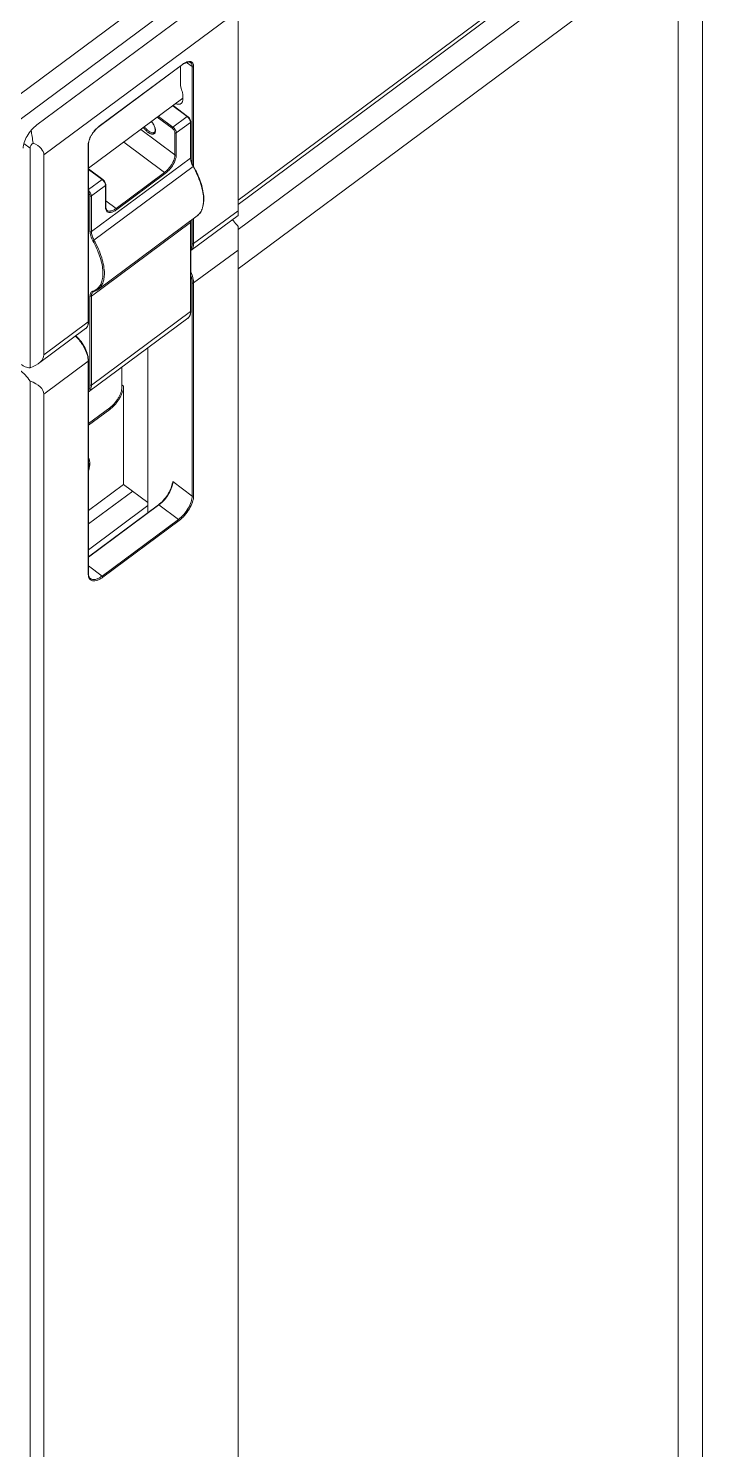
# Model space of a CAD drawing. Header units: millimetres. Extents: x 0 to 9253, y 0 to 2730.
# Drawn here: x 6694.1 to 6831.6, y 1078 to 1368.1 of the extents above; entities that cross this region are included whole.
import ezdxf

# ---------------------------------------------------------------- set-up
doc = ezdxf.new("R2010")
doc.units = ezdxf.units.MM
doc.layers.get('0').update_dxf_attribs({"lineweight": 13})

msp = doc.modelspace()

# ---------------------------------------------------------------- linework, layer by layer
at = {"color": 7, "linetype": 'Continuous'}
for p, q in [((6379.04, 1121.8), (6824.52, 1452.86)), ((6381.16, 1118.22), (6826.64, 1449.27)), ((6736.84, 1333.02), (6826.64, 1399.76)), ((6736.84, 1332.16), (6824.52, 1397.32)), ((6736.84, 1327), (6826.64, 1393.74)), ((6831.59, 1394.64), (6831.59, 1064.08)), ((6736.84, 1318.97), (6826.64, 1385.71)), ((6826.64, 1385.7), (6736.84, 1318.97)), ((6826.64, 1385.7), (6826.64, 1053.81)), ((6695.82, 1348.38), (6734.01, 1376.75)), ((6736.84, 1329.9), (6736.84, 1375.71)), ((6697.24, 1342.26), (6736.84, 1371.69)), ((6708.55, 1348.13), (6725.52, 1360.74)), ((6726.34, 1361.14), (6727.5, 1360.28)), ((6708.53, 1348.07), (6725.5, 1360.68)), ((6725.1, 1360.06), (6725.1, 1356.64)), ((6727.5, 1340.49), (6727.5, 1360.28)), ((6727.79, 1360.28), (6727.79, 1339.92)), ((6725.59, 1353.82), (6706.35, 1339.52)), ((6726.44, 1350.1), (6723.51, 1352.27)), ((6723.59, 1352.33), (6726.56, 1350.12)), ((6725.59, 1353.67), (6725.59, 1354.34)), ((6723.4, 1347.7), (6720.38, 1349.95)), ((6720.61, 1350.12), (6723.54, 1347.94)), ((6723.54, 1347.94), (6726.44, 1350.1)), ((6727.14, 1349.01), (6727.11, 1349.13)), ((6717, 1347.44), (6723.97, 1342.26)), ((6723.97, 1342.26), (6723.97, 1346.75)), ((6727.15, 1348.9), (6724.25, 1346.75)), ((6724.25, 1346.75), (6724.25, 1342.26)), ((6727.15, 1348.9), (6727.14, 1349.01)), ((6727.15, 1341.62), (6727.15, 1348.9)), ((6727.21, 1349.01), (6727.21, 1341.73)), ((6694.41, 1343.6), (6693.14, 1344.55)), ((6694.41, 1343.6), (6694.41, 1298.77)), ((6706.29, 1308.17), (6706.29, 1344.3)), ((6706.35, 1344.41), (6706.35, 1308.28)), ((6721.85, 1338.68), (6713.53, 1344.86)), ((6697.24, 1301.45), (6697.24, 1342.26)), ((6706.93, 1326.59), (6727.15, 1341.62)), ((6709.24, 1337.25), (6706.35, 1339.4)), ((6709.12, 1337.22), (6706.35, 1339.28)), ((6707.46, 1324.86), (6727.69, 1339.88)), ((6711.95, 1331.32), (6721.85, 1338.68)), ((6721.99, 1338.44), (6712.09, 1331.08)), ((6706.35, 1335.16), (6709.12, 1337.22)), ((6709.82, 1336.03), (6706.93, 1333.87)), ((6709.82, 1336.14), (6709.79, 1336.26)), ((6709.82, 1336.03), (6709.82, 1336.14)), ((6709.82, 1331.54), (6709.82, 1336.03)), ((6709.88, 1331.65), (6709.88, 1336.13)), ((6706.64, 1326.59), (6706.64, 1333.87)), ((6706.93, 1333.87), (6706.93, 1326.59)), ((6709.88, 1332.85), (6711.95, 1331.32)), ((6728.5, 1329.82), (6708.28, 1314.79)), ((6736.84, 1329.9), (6727.23, 1322.76)), ((6727.5, 1324.15), (6727.5, 1329.08)), ((6727.79, 1324.15), (6736.84, 1330.87)), ((6727.79, 1329.29), (6727.79, 1324.15)), ((6727.15, 1328.47), (6706.93, 1313.44)), ((6727.15, 1328.47), (6727.16, 1328.65)), ((6727.15, 1310.29), (6727.15, 1328.47)), ((6727.21, 1328.58), (6727.21, 1310.39)), ((6736.84, 1327.62), (6736.84, 983.96)), ((6736.84, 1322.84), (6727.79, 1316.12)), ((6727.5, 1272.62), (6727.5, 1316.12)), ((6727.79, 1272.62), (6727.79, 1316.12)), ((6706.64, 1295.26), (6706.64, 1313.44)), ((6706.93, 1313.44), (6706.93, 1295.26)), ((6726.6, 1308.9), (6706.37, 1293.87)), ((6706.93, 1295.26), (6727.15, 1310.29)), ((6705.74, 1306.79), (6696.13, 1299.65)), ((6706.29, 1308.17), (6697.24, 1301.45)), ((6718.45, 1302.85), (6718.45, 1269.22)), ((6706.29, 1300.14), (6697.24, 1293.41)), ((6706.29, 1256.65), (6706.29, 1300.14)), ((6706.35, 1256.75), (6706.35, 1300.25)), ((6713.15, 1298.91), (6713.15, 1294.81)), ((6694.41, 1296.09), (6694.41, 952.83)), ((6713.15, 1295.33), (6713.5, 1295.07)), ((6713.5, 1275), (6713.5, 1295.07)), ((6697.24, 1293.41), (6697.24, 955.5)), ((6710.67, 1290.63), (6706.35, 1287.41)), ((6706.35, 1287.08), (6710.67, 1290.29)), ((6710.67, 1290.29), (6710.45, 1290.46)), ((6713.5, 1275), (6706.35, 1269.68)), ((6713.5, 1275), (6718.45, 1271.32)), ((6723.54, 1275.56), (6727.5, 1272.62)), ((6706.35, 1266.91), (6715.37, 1273.61)), ((6720.59, 1270.81), (6706.35, 1260.22)), ((6720.71, 1270.79), (6706.35, 1260.11)), ((6720.71, 1270.79), (6724.67, 1267.84)), ((6718.45, 1270.65), (6706.35, 1261.65)), ((6709.12, 1256.28), (6724.67, 1267.84)), ((6709.26, 1256.04), (6724.82, 1267.6)), ((6706.35, 1258.34), (6709.12, 1256.28))]:
    msp.add_line(p, q, dxfattribs=at)
for centre, radius, start, end in [((6725.53, 1348.87), 1.53, 50.5548, 53.338), ((6725.43, 1348.75), 1.68, 48.2154, 50.5518), ((6711.33, 1344.4), 4.65, 126.6191, 127.2447), ((6720.28, 1349.36), 3.07, 233.3745, 235.553), ((6720.26, 1349.37), 2.79, 233.3745, 235.553), ((6708.76, 1344.28), 2.48, 173.6638, 177.0996), ((6708.45, 1344.3), 2.16, 177.1511, 179.9568), ((6732.72, 1342.67), 5.75, 208.579, 209.022), ((6708.2, 1335.99), 1.53, 50.5548, 53.338), ((6708.11, 1335.88), 1.68, 48.2154, 50.5518), ((6726.92, 1331.95), 2.65, 306.6392, 314.7703), ((6726.86, 1332.01), 2.74, 314.7683, 320.4267), ((6726.78, 1332.08), 2.85, 320.4008, 322.7889), ((6726.47, 1323.78), 1.27, 305.3195, 306.6176), ((6707.46, 1313.68), 0.802, 107.54, 109.6053), ((6725.92, 1309.81), 1.14, 306.6681, 316.4832), ((6705.06, 1307.7), 1.14, 306.6661, 316.4851), ((6696.87, 1298.5), 9.63, 43.5944, 44.789)]:
    msp.add_arc(centre, radius, start, end, dxfattribs=at)
for centre, major_axis, start_param, end_param in [((6698.65, 1343.6), (4.24, 0), 2.577266, 3.141593), ((6690.17, 1342.26), (7.07, 0), 0, 0.805112), ((6690.17, 1301.45), (7.07, 0), 5.35589, 6.283185), ((6690.17, 1293.41), (7.07, 0), 0, 0.927295)]:
    msp.add_ellipse(centre, major_axis=major_axis, ratio=0.473147, start_param=start_param, end_param=end_param, dxfattribs=at)
for points, knots in [([(6727.17, 1361.11), (6727.13, 1361.14), (6727.05, 1361.19), (6726.89, 1361.22), (6726.71, 1361.23), (6726.41, 1361.18), (6725.99, 1361.01), (6725.67, 1360.81), (6725.5, 1360.68)], [0, 0, 0, 0, 0.07703, 0.162696, 0.26195, 0.377551, 0.658734, 1, 1, 1, 1]), ([(6725.5, 1360.68), (6725.51, 1360.69), (6725.52, 1360.71), (6725.52, 1360.73), (6725.52, 1360.74)], [0, 0, 0, 0, 0.451115, 1, 1, 1, 1]), ([(6727.12, 1361.3), (6727.01, 1361.32), (6726.76, 1361.33), (6726.36, 1361.23), (6725.94, 1361.03), (6725.66, 1360.84), (6725.52, 1360.74)], [0, 0, 0, 0, 0.197384, 0.428672, 0.697127, 1, 1, 1, 1]), ([(6727.79, 1360.28), (6727.79, 1360.41), (6727.76, 1360.65), (6727.65, 1360.93), (6727.52, 1361.09), (6727.41, 1361.19), (6727.27, 1361.26), (6727.17, 1361.29), (6727.12, 1361.3)], [0, 0, 0, 0, 0.292313, 0.542572, 0.657526, 0.769657, 0.882624, 1, 1, 1, 1]), ([(6727.5, 1360.28), (6727.5, 1360.37), (6727.49, 1360.54), (6727.43, 1360.77), (6727.32, 1360.97), (6727.22, 1361.07), (6727.17, 1361.11)], [0, 0, 0, 0, 0.289731, 0.548161, 0.781209, 1, 1, 1, 1]), ([(6725.1, 1360.06), (6725.1, 1360.08), (6725.1, 1360.19), (6725.09, 1360.29), (6725.08, 1360.37)], [0, 0, 0, 0, 0.240472, 1, 1, 1, 1]), ([(6725.33, 1355.54), (6725.26, 1355.73), (6725.15, 1356.09), (6725.1, 1356.46), (6725.1, 1356.64)], [0, 0, 0, 0, 0.536661, 1, 1, 1, 1]), ([(6725.59, 1354.34), (6725.59, 1354.53), (6725.54, 1354.94), (6725.41, 1355.34), (6725.33, 1355.54)], [0, 0, 0, 0, 0.463339, 1, 1, 1, 1]), ([(6724.11, 1352.71), (6724.22, 1352.67), (6724.43, 1352.61), (6724.73, 1352.58), (6725, 1352.63), (6725.16, 1352.7), (6725.23, 1352.75)], [0, 0, 0, 0, 0.295431, 0.555395, 0.786167, 1, 1, 1, 1]), ([(6725.23, 1352.75), (6725.29, 1352.8), (6725.4, 1352.91), (6725.51, 1353.12), (6725.58, 1353.38), (6725.59, 1353.57), (6725.59, 1353.67)], [0, 0, 0, 0, 0.218785, 0.451836, 0.710282, 1, 1, 1, 1]), ([(6726.44, 1350.1), (6726.45, 1350.1), (6726.47, 1350.12), (6726.5, 1350.13), (6726.53, 1350.13), (6726.55, 1350.13), (6726.56, 1350.12)], [0, 0, 0, 0, 0.320133, 0.529482, 0.70973, 1, 1, 1, 1]), ([(6727.11, 1349.13), (6727.09, 1349.21), (6727.03, 1349.37), (6726.9, 1349.6), (6726.74, 1349.82), (6726.62, 1349.95), (6726.55, 1350.01)], [0, 0, 0, 0, 0.231584, 0.485009, 0.74609, 1, 1, 1, 1]), ([(6727.21, 1349.01), (6727.21, 1349.11), (6727.16, 1349.32), (6727.02, 1349.61), (6726.82, 1349.89), (6726.65, 1350.05), (6726.56, 1350.12)], [0, 0, 0, 0, 0.223545, 0.476557, 0.74361, 1, 1, 1, 1]), ([(6695.82, 1348.38), (6695.43, 1348.08), (6694.69, 1347.38), (6693.8, 1346.16), (6693.19, 1344.89), (6692.99, 1344), (6692.99, 1343.6)], [0, 0, 0, 0, 0.259432, 0.533038, 0.788883, 1, 1, 1, 1]), ([(6694.65, 1347.26), (6694.71, 1346.84), (6694.84, 1345.98), (6694.99, 1345.12), (6695.07, 1344.67)], [0, 0, 0, 0, 0.484211, 1, 1, 1, 1]), ([(6708.51, 1348.1), (6708.22, 1347.88), (6707.68, 1347.36), (6707.12, 1346.61), (6706.75, 1345.96), (6706.53, 1345.48), (6706.38, 1345.01), (6706.32, 1344.71), (6706.3, 1344.56)], [0, 0, 0, 0, 0.254726, 0.523324, 0.654659, 0.779641, 0.895457, 1, 1, 1, 1]), ([(6708.53, 1348.07), (6708.38, 1347.96), (6708.09, 1347.72), (6707.69, 1347.3), (6707.31, 1346.83), (6706.98, 1346.33), (6706.71, 1345.82), (6706.51, 1345.32), (6706.38, 1344.85), (6706.35, 1344.55), (6706.35, 1344.41)], [0, 0, 0, 0, 0.126159, 0.260386, 0.398465, 0.536089, 0.668921, 0.792866, 0.904223, 1, 1, 1, 1]), ([(6708.55, 1348.13), (6708.55, 1348.12), (6708.55, 1348.1), (6708.54, 1348.08), (6708.53, 1348.07)], [0, 0, 0, 0, 0.548885, 1, 1, 1, 1]), ([(6717.55, 1347.84), (6717.68, 1347.66), (6717.96, 1347.32), (6718.28, 1347.02), (6718.45, 1346.89)], [0, 0, 0, 0, 0.515547, 1, 1, 1, 1]), ([(6717.77, 1348), (6717.88, 1347.83), (6718.14, 1347.52), (6718.44, 1347.25), (6718.59, 1347.13)], [0, 0, 0, 0, 0.51552, 1, 1, 1, 1]), ([(6718.55, 1346.83), (6718.62, 1346.78), (6718.76, 1346.69), (6718.98, 1346.59), (6719.18, 1346.52), (6719.37, 1346.49), (6719.55, 1346.5), (6719.7, 1346.55), (6719.82, 1346.64), (6719.89, 1346.73), (6719.91, 1346.77)], [0, 0, 0, 0, 0.169796, 0.325236, 0.464933, 0.589244, 0.700097, 0.801374, 0.89904, 1, 1, 1, 1]), ([(6718.68, 1347.07), (6718.78, 1347), (6718.98, 1346.88), (6719.25, 1346.79), (6719.44, 1346.77), (6719.57, 1346.77), (6719.69, 1346.81), (6719.76, 1346.84), (6719.79, 1346.87)], [0, 0, 0, 0, 0.316151, 0.584732, 0.701342, 0.807608, 0.905968, 1, 1, 1, 1]), ([(6719.2, 1349.07), (6719.28, 1348.96), (6719.44, 1348.73), (6719.65, 1348.38), (6719.8, 1348.03), (6719.91, 1347.7), (6719.95, 1347.4), (6719.95, 1347.19), (6719.91, 1347.05), (6719.88, 1346.97), (6719.84, 1346.91), (6719.8, 1346.88), (6719.79, 1346.87)], [0, 0, 0, 0, 0.173391, 0.342519, 0.501652, 0.645407, 0.769045, 0.86863, 0.909075, 0.943598, 0.97333, 1, 1, 1, 1]), ([(6719.97, 1346.91), (6719.99, 1346.98), (6720.01, 1347.13), (6720.01, 1347.37), (6719.96, 1347.63), (6719.85, 1348.02), (6719.61, 1348.52), (6719.36, 1348.9), (6719.22, 1349.08)], [0, 0, 0, 0, 0.088646, 0.189526, 0.30286, 0.427718, 0.704237, 1, 1, 1, 1]), ([(6719.91, 1346.77), (6719.92, 1346.78), (6719.94, 1346.83), (6719.96, 1346.87), (6719.97, 1346.91)], [0, 0, 0, 0, 0.241754, 1, 1, 1, 1]), ([(6723.4, 1347.7), (6723.4, 1347.72), (6723.41, 1347.77), (6723.45, 1347.85), (6723.5, 1347.91), (6723.54, 1347.94)], [0, 0, 0, 0, 0.211606, 0.468107, 1, 1, 1, 1]), ([(6723.4, 1347.7), (6723.48, 1347.64), (6723.63, 1347.5), (6723.81, 1347.26), (6723.91, 1347.04), (6723.96, 1346.86), (6723.97, 1346.78), (6723.97, 1346.75)], [0, 0, 0, 0, 0.259264, 0.532694, 0.788373, 0.901015, 1, 1, 1, 1]), ([(6723.54, 1347.94), (6723.64, 1347.87), (6723.83, 1347.69), (6724.05, 1347.39), (6724.18, 1347.11), (6724.24, 1346.89), (6724.25, 1346.79), (6724.25, 1346.75)], [0, 0, 0, 0, 0.259258, 0.532694, 0.788379, 0.901018, 1, 1, 1, 1]), ([(6727.21, 1349.01), (6727.21, 1348.99), (6727.2, 1348.94), (6727.17, 1348.91), (6727.15, 1348.9)], [0, 0, 0, 0, 0.475901, 1, 1, 1, 1]), ([(6706.35, 1344.41), (6706.35, 1344.39), (6706.34, 1344.35), (6706.31, 1344.32), (6706.29, 1344.3)], [0, 0, 0, 0, 0.475901, 1, 1, 1, 1]), ([(6721.85, 1338.68), (6721.99, 1338.78), (6722.27, 1339.02), (6722.67, 1339.43), (6723.03, 1339.88), (6723.35, 1340.37), (6723.61, 1340.86), (6723.81, 1341.35), (6723.93, 1341.82), (6723.97, 1342.12), (6723.97, 1342.26)], [0, 0, 0, 0, 0.125931, 0.259321, 0.396288, 0.532806, 0.664825, 0.788609, 0.901059, 1, 1, 1, 1]), ([(6721.99, 1338.44), (6722.21, 1338.6), (6722.64, 1338.99), (6723.21, 1339.65), (6723.68, 1340.38), (6723.93, 1340.9), (6724.02, 1341.16)], [0, 0, 0, 0, 0.241796, 0.499287, 0.757166, 1, 1, 1, 1]), ([(6724.02, 1341.16), (6724.09, 1341.35), (6724.2, 1341.71), (6724.25, 1342.09), (6724.25, 1342.26)], [0, 0, 0, 0, 0.535251, 1, 1, 1, 1]), ([(6727.15, 1341.62), (6727.17, 1341.64), (6727.2, 1341.67), (6727.21, 1341.71), (6727.21, 1341.73)], [0, 0, 0, 0, 0.524099, 1, 1, 1, 1]), ([(6727.67, 1339.92), (6727.59, 1340.07), (6727.44, 1340.36), (6727.28, 1340.81), (6727.18, 1341.22), (6727.15, 1341.49), (6727.15, 1341.62)], [0, 0, 0, 0, 0.282016, 0.545892, 0.786403, 1, 1, 1, 1]), ([(6727.21, 1341.73), (6727.21, 1341.6), (6727.24, 1341.32), (6727.34, 1340.89), (6727.52, 1340.43), (6727.67, 1340.13), (6727.76, 1339.97)], [0, 0, 0, 0, 0.207896, 0.447715, 0.713989, 1, 1, 1, 1]), ([(6721.99, 1338.44), (6721.99, 1338.46), (6721.98, 1338.5), (6721.94, 1338.59), (6721.89, 1338.65), (6721.85, 1338.68)], [0, 0, 0, 0, 0.211607, 0.468108, 1, 1, 1, 1]), ([(6727.69, 1339.88), (6727.7, 1339.89), (6727.72, 1339.91), (6727.74, 1339.93), (6727.76, 1339.95), (6727.76, 1339.97), (6727.76, 1339.97)], [0, 0, 0, 0, 0.373685, 0.670353, 0.875292, 1, 1, 1, 1]), ([(6729.8, 1333.08), (6729.8, 1333.59), (6729.69, 1334.68), (6729.27, 1336.35), (6728.6, 1338.12), (6728.02, 1339.29), (6727.69, 1339.88)], [0, 0, 0, 0, 0.213197, 0.453721, 0.717838, 1, 1, 1, 1]), ([(6728.5, 1329.82), (6728.63, 1329.91), (6728.87, 1330.13), (6729.28, 1330.64), (6729.58, 1331.28), (6729.76, 1331.97), (6729.87, 1332.78), (6729.86, 1333.88), (6729.64, 1335.3), (6729.2, 1336.82), (6728.58, 1338.4), (6728.05, 1339.44), (6727.76, 1339.97)], [0, 0, 0, 0, 0.043498, 0.087734, 0.181185, 0.231789, 0.285471, 0.402898, 0.534337, 0.679013, 0.835092, 1, 1, 1, 1]), ([(6706.35, 1334.96), (6706.43, 1334.88), (6706.58, 1334.71), (6706.77, 1334.43), (6706.89, 1334.15), (6706.93, 1333.96), (6706.93, 1333.87)], [0, 0, 0, 0, 0.269636, 0.54174, 0.791765, 1, 1, 1, 1]), ([(6709.12, 1337.22), (6709.13, 1337.23), (6709.15, 1337.24), (6709.18, 1337.25), (6709.21, 1337.26), (6709.23, 1337.26), (6709.24, 1337.25)], [0, 0, 0, 0, 0.320133, 0.529482, 0.70973, 1, 1, 1, 1]), ([(6709.79, 1336.26), (6709.77, 1336.34), (6709.71, 1336.5), (6709.58, 1336.73), (6709.42, 1336.94), (6709.29, 1337.07), (6709.23, 1337.13)], [0, 0, 0, 0, 0.231584, 0.485009, 0.74609, 1, 1, 1, 1]), ([(6709.24, 1337.25), (6709.33, 1337.18), (6709.5, 1337.02), (6709.7, 1336.74), (6709.84, 1336.44), (6709.88, 1336.23), (6709.88, 1336.13)], [0, 0, 0, 0, 0.256401, 0.523457, 0.776466, 1, 1, 1, 1]), ([(6709.88, 1336.13), (6709.88, 1336.11), (6709.87, 1336.07), (6709.84, 1336.04), (6709.82, 1336.03)], [0, 0, 0, 0, 0.475901, 1, 1, 1, 1]), ([(6706.35, 1334.56), (6706.43, 1334.45), (6706.54, 1334.28), (6706.63, 1334.04), (6706.64, 1333.93), (6706.64, 1333.87)], [0, 0, 0, 0, 0.548498, 0.79218, 1, 1, 1, 1]), ([(6729.04, 1330.36), (6729.17, 1330.53), (6729.4, 1330.91), (6729.63, 1331.55), (6729.77, 1332.29), (6729.8, 1332.81), (6729.8, 1333.08)], [0, 0, 0, 0, 0.221082, 0.458704, 0.717495, 1, 1, 1, 1]), ([(6709.82, 1331.54), (6709.84, 1331.55), (6709.87, 1331.58), (6709.88, 1331.63), (6709.88, 1331.65)], [0, 0, 0, 0, 0.524099, 1, 1, 1, 1]), ([(6709.82, 1331.54), (6709.82, 1331.41), (6709.85, 1331.15), (6709.95, 1330.92), (6710.01, 1330.82)], [0, 0, 0, 0, 0.540296, 1, 1, 1, 1]), ([(6709.88, 1331.65), (6709.88, 1331.56), (6709.89, 1331.41), (6709.95, 1331.2), (6710.03, 1331.03), (6710.11, 1330.95), (6710.16, 1330.92)], [0, 0, 0, 0, 0.313584, 0.578635, 0.802637, 1, 1, 1, 1]), ([(6710.01, 1330.82), (6710.06, 1330.76), (6710.16, 1330.65), (6710.36, 1330.54), (6710.6, 1330.49), (6710.86, 1330.5), (6711.15, 1330.57), (6711.45, 1330.69), (6711.77, 1330.86), (6711.98, 1331), (6712.09, 1331.08)], [0, 0, 0, 0, 0.095786, 0.191081, 0.292428, 0.4049, 0.531434, 0.673147, 0.829863, 1, 1, 1, 1]), ([(6710.16, 1330.92), (6710.2, 1330.88), (6710.31, 1330.82), (6710.5, 1330.78), (6710.71, 1330.77), (6711.03, 1330.82), (6711.46, 1330.99), (6711.78, 1331.2), (6711.95, 1331.32)], [0, 0, 0, 0, 0.092031, 0.18883, 0.294255, 0.410848, 0.681131, 1, 1, 1, 1]), ([(6711.95, 1331.32), (6711.99, 1331.29), (6712.04, 1331.23), (6712.08, 1331.15), (6712.09, 1331.1), (6712.09, 1331.08)], [0, 0, 0, 0, 0.531892, 0.788393, 1, 1, 1, 1]), ([(6727.16, 1328.65), (6727.16, 1328.67), (6727.17, 1328.73), (6727.18, 1328.8), (6727.19, 1328.85)], [0, 0, 0, 0, 0.259123, 1, 1, 1, 1]), ([(6727.21, 1328.58), (6727.21, 1328.6), (6727.21, 1328.71), (6727.22, 1328.81), (6727.24, 1328.88)], [0, 0, 0, 0, 0.269051, 1, 1, 1, 1]), ([(6736.84, 1327.62), (6736.75, 1327.75), (6736.39, 1328.24), (6735.99, 1328.71), (6735.67, 1329.03)], [0, 0, 0, 0, 0.25205, 1, 1, 1, 1]), ([(6706.64, 1326.59), (6706.64, 1326.45), (6706.67, 1326.16), (6706.79, 1325.7), (6706.97, 1325.22), (6707.13, 1324.9), (6707.22, 1324.74)], [0, 0, 0, 0, 0.213192, 0.45372, 0.717846, 1, 1, 1, 1]), ([(6706.93, 1326.59), (6706.93, 1326.46), (6706.95, 1326.18), (6707.06, 1325.76), (6707.23, 1325.31), (6707.38, 1325.01), (6707.46, 1324.86)], [0, 0, 0, 0, 0.213191, 0.45372, 0.717845, 1, 1, 1, 1]), ([(6727.21, 1328.58), (6727.21, 1328.56), (6727.2, 1328.52), (6727.17, 1328.48), (6727.15, 1328.47)], [0, 0, 0, 0, 0.475901, 1, 1, 1, 1]), ([(6707.46, 1324.86), (6707.42, 1324.83), (6707.36, 1324.79), (6707.28, 1324.75), (6707.24, 1324.74), (6707.22, 1324.74)], [0, 0, 0, 0, 0.553822, 0.808679, 1, 1, 1, 1]), ([(6707.22, 1324.74), (6707.5, 1324.23), (6708.01, 1323.22), (6708.62, 1321.7), (6709.05, 1320.24), (6709.28, 1318.87), (6709.31, 1317.8), (6709.22, 1317.02), (6709.07, 1316.36), (6708.82, 1315.75), (6708.46, 1315.25), (6708.25, 1315.04), (6708.14, 1314.94)], [0, 0, 0, 0, 0.165973, 0.32318, 0.469023, 0.60154, 0.719664, 0.7734, 0.823767, 0.915616, 0.9584, 1, 1, 1, 1]), ([(6707.46, 1324.86), (6707.79, 1324.26), (6708.38, 1323.09), (6709.05, 1321.32), (6709.47, 1319.65), (6709.58, 1318.56), (6709.58, 1318.05)], [0, 0, 0, 0, 0.282162, 0.546279, 0.786803, 1, 1, 1, 1]), ([(6727.5, 1324.15), (6727.5, 1324.04), (6727.49, 1323.83), (6727.42, 1323.46), (6727.31, 1323.2), (6727.21, 1323.06)], [0, 0, 0, 0, 0.282094, 0.541397, 1, 1, 1, 1]), ([(6727.79, 1324.15), (6727.79, 1324), (6727.77, 1323.71), (6727.66, 1323.32), (6727.49, 1323), (6727.32, 1322.83), (6727.23, 1322.76)], [0, 0, 0, 0, 0.289796, 0.548148, 0.78119, 1, 1, 1, 1]), ([(6709.58, 1318.05), (6709.58, 1317.7), (6709.53, 1317.03), (6709.29, 1316.11), (6708.94, 1315.46), (6708.58, 1315.04), (6708.38, 1314.87), (6708.28, 1314.79)], [0, 0, 0, 0, 0.28969, 0.547804, 0.780736, 0.891294, 1, 1, 1, 1]), ([(6727.22, 1318.36), (6727.39, 1317.98), (6727.66, 1317.25), (6727.79, 1316.47), (6727.79, 1316.12)], [0, 0, 0, 0, 0.541445, 1, 1, 1, 1]), ([(6727.22, 1317.62), (6727.26, 1317.48), (6727.41, 1317), (6727.5, 1316.49), (6727.5, 1316.12)], [0, 0, 0, 0, 0.274806, 1, 1, 1, 1]), ([(6707.19, 1314.43), (6707.11, 1314.4), (6706.94, 1314.31), (6706.76, 1314.08), (6706.66, 1313.78), (6706.64, 1313.56), (6706.64, 1313.44)], [0, 0, 0, 0, 0.223934, 0.452382, 0.706702, 1, 1, 1, 1]), ([(6707.26, 1314.27), (6707.2, 1314.23), (6707.1, 1314.13), (6707, 1313.94), (6706.94, 1313.7), (6706.93, 1313.53), (6706.93, 1313.44)], [0, 0, 0, 0, 0.218832, 0.451863, 0.710183, 1, 1, 1, 1]), ([(6708.14, 1314.94), (6708.01, 1314.83), (6707.71, 1314.63), (6707.39, 1314.5), (6707.22, 1314.44)], [0, 0, 0, 0, 0.494777, 1, 1, 1, 1]), ([(6707.42, 1314.36), (6707.4, 1314.35), (6707.36, 1314.35), (6707.29, 1314.36), (6707.24, 1314.41), (6707.22, 1314.44)], [0, 0, 0, 0, 0.238358, 0.483414, 1, 1, 1, 1]), ([(6707.26, 1314.27), (6707.27, 1314.28), (6707.32, 1314.32), (6707.38, 1314.34), (6707.42, 1314.36)], [0, 0, 0, 0, 0.243247, 1, 1, 1, 1]), ([(6707.42, 1314.36), (6707.57, 1314.41), (6707.87, 1314.53), (6708.15, 1314.7), (6708.28, 1314.79)], [0, 0, 0, 0, 0.504485, 1, 1, 1, 1]), ([(6726.6, 1308.9), (6726.7, 1308.98), (6726.88, 1309.17), (6727.08, 1309.52), (6727.19, 1309.94), (6727.21, 1310.24), (6727.21, 1310.39)], [0, 0, 0, 0, 0.228289, 0.465408, 0.720793, 1, 1, 1, 1]), ([(6726.74, 1309.03), (6726.81, 1309.1), (6726.93, 1309.27), (6727.06, 1309.57), (6727.13, 1309.91), (6727.15, 1310.16), (6727.15, 1310.29)], [0, 0, 0, 0, 0.219429, 0.455245, 0.714263, 1, 1, 1, 1]), ([(6727.15, 1310.29), (6727.17, 1310.3), (6727.2, 1310.33), (6727.21, 1310.37), (6727.21, 1310.39)], [0, 0, 0, 0, 0.524099, 1, 1, 1, 1]), ([(6705.74, 1306.79), (6705.84, 1306.86), (6706.02, 1307.05), (6706.22, 1307.41), (6706.33, 1307.82), (6706.35, 1308.12), (6706.35, 1308.28)], [0, 0, 0, 0, 0.228289, 0.465408, 0.720793, 1, 1, 1, 1]), ([(6705.88, 1306.91), (6705.95, 1306.99), (6706.07, 1307.15), (6706.2, 1307.45), (6706.27, 1307.8), (6706.29, 1308.04), (6706.29, 1308.17)], [0, 0, 0, 0, 0.219429, 0.455245, 0.714263, 1, 1, 1, 1]), ([(6706.29, 1308.17), (6706.31, 1308.18), (6706.34, 1308.22), (6706.35, 1308.26), (6706.35, 1308.28)], [0, 0, 0, 0, 0.524099, 1, 1, 1, 1]), ([(6703.79, 1305.34), (6704.16, 1304.97), (6704.84, 1304.16), (6705.65, 1302.85), (6706.19, 1301.54), (6706.35, 1300.65), (6706.35, 1300.25)], [0, 0, 0, 0, 0.271843, 0.541889, 0.7896, 1, 1, 1, 1]), ([(6706.12, 1301.3), (6705.93, 1302), (6705.29, 1303.37), (6704.38, 1304.57), (6703.85, 1305.14)], [0, 0, 0, 0, 0.479833, 1, 1, 1, 1]), ([(6706.25, 1300.7), (6706.24, 1300.75), (6706.2, 1300.95), (6706.16, 1301.15), (6706.12, 1301.3)], [0, 0, 0, 0, 0.240836, 1, 1, 1, 1]), ([(6706.29, 1300.14), (6706.29, 1300.18), (6706.29, 1300.37), (6706.27, 1300.56), (6706.25, 1300.7)], [0, 0, 0, 0, 0.238696, 1, 1, 1, 1]), ([(6706.35, 1300.25), (6706.35, 1300.22), (6706.33, 1300.17), (6706.3, 1300.15), (6706.29, 1300.14)], [0, 0, 0, 0, 0.728089, 1, 1, 1, 1]), ([(6694.41, 1298.77), (6694.25, 1298.77), (6693.9, 1298.83), (6693.38, 1299.01), (6692.83, 1299.3), (6692.47, 1299.54), (6692.29, 1299.68)], [0, 0, 0, 0, 0.207647, 0.443917, 0.708908, 1, 1, 1, 1]), ([(6692.29, 1298.34), (6692.69, 1298.04), (6693.46, 1297.34), (6694.11, 1296.53), (6694.41, 1296.09)], [0, 0, 0, 0, 0.484558, 1, 1, 1, 1]), ([(6706.64, 1295.26), (6706.64, 1295.15), (6706.63, 1294.95), (6706.56, 1294.57), (6706.45, 1294.32), (6706.35, 1294.17)], [0, 0, 0, 0, 0.282094, 0.541397, 1, 1, 1, 1]), ([(6706.93, 1295.26), (6706.93, 1295.11), (6706.91, 1294.83), (6706.8, 1294.44), (6706.63, 1294.11), (6706.46, 1293.94), (6706.37, 1293.87)], [0, 0, 0, 0, 0.289796, 0.548148, 0.78119, 1, 1, 1, 1]), ([(6710.67, 1290.29), (6710.87, 1290.44), (6711.24, 1290.76), (6711.77, 1291.3), (6712.25, 1291.9), (6712.68, 1292.55), (6713.03, 1293.21), (6713.29, 1293.86), (6713.46, 1294.48), (6713.5, 1294.88), (6713.5, 1295.07)], [0, 0, 0, 0, 0.125933, 0.259324, 0.39629, 0.532805, 0.664823, 0.788606, 0.901057, 1, 1, 1, 1]), ([(6713.15, 1294.81), (6713.15, 1294.64), (6713.11, 1294.29), (6712.97, 1293.75), (6712.74, 1293.18), (6712.43, 1292.6), (6712.06, 1292.04), (6711.63, 1291.51), (6711.17, 1291.03), (6710.84, 1290.75), (6710.67, 1290.63)], [0, 0, 0, 0, 0.098952, 0.211385, 0.335176, 0.467194, 0.603709, 0.740687, 0.874054, 1, 1, 1, 1]), ([(6706.61, 1279.24), (6706.61, 1279.35), (6706.59, 1279.72), (6706.49, 1280.1), (6706.35, 1280.34)], [0, 0, 0, 0, 0.279937, 1, 1, 1, 1]), ([(6706.35, 1279.59), (6706.36, 1279.55), (6706.38, 1279.39), (6706.39, 1279.23), (6706.39, 1279.11)], [0, 0, 0, 0, 0.239964, 1, 1, 1, 1]), ([(6706.35, 1277.77), (6706.43, 1278.02), (6706.56, 1278.51), (6706.61, 1279.01), (6706.61, 1279.24)], [0, 0, 0, 0, 0.530761, 1, 1, 1, 1]), ([(6706.39, 1279.11), (6706.39, 1279.07), (6706.39, 1278.89), (6706.37, 1278.7), (6706.35, 1278.57)], [0, 0, 0, 0, 0.239974, 1, 1, 1, 1]), ([(6723.43, 1275.12), (6723.36, 1274.73), (6723.09, 1273.92), (6722.45, 1272.77), (6721.62, 1271.69), (6720.95, 1271.07), (6720.59, 1270.81)], [0, 0, 0, 0, 0.224998, 0.48284, 0.749577, 1, 1, 1, 1]), ([(6723.23, 1274.12), (6723.06, 1273.66), (6722.58, 1272.75), (6721.95, 1271.94), (6721.59, 1271.57)], [0, 0, 0, 0, 0.489261, 1, 1, 1, 1]), ([(6723.54, 1275.56), (6723.54, 1275.34), (6723.48, 1274.84), (6723.33, 1274.37), (6723.23, 1274.12)], [0, 0, 0, 0, 0.463374, 1, 1, 1, 1]), ([(6723.54, 1275.56), (6723.53, 1275.53), (6723.49, 1275.38), (6723.45, 1275.23), (6723.43, 1275.12)], [0, 0, 0, 0, 0.245815, 1, 1, 1, 1]), ([(6720.71, 1270.79), (6720.7, 1270.79), (6720.67, 1270.82), (6720.62, 1270.83), (6720.59, 1270.81)], [0, 0, 0, 0, 0.327877, 1, 1, 1, 1]), ([(6721.59, 1271.57), (6721.52, 1271.49), (6721.24, 1271.22), (6720.95, 1270.96), (6720.71, 1270.79)], [0, 0, 0, 0, 0.259388, 1, 1, 1, 1]), ([(6724.67, 1267.84), (6725.07, 1268.14), (6725.81, 1268.84), (6726.7, 1270.06), (6727.31, 1271.34), (6727.5, 1272.22), (6727.5, 1272.62)], [0, 0, 0, 0, 0.259426, 0.533038, 0.788888, 1, 1, 1, 1]), ([(6724.82, 1267.6), (6725.23, 1267.91), (6726.01, 1268.65), (6726.94, 1269.93), (6727.58, 1271.27), (6727.79, 1272.2), (6727.79, 1272.62)], [0, 0, 0, 0, 0.259432, 0.533038, 0.788883, 1, 1, 1, 1]), ([(6724.82, 1267.6), (6724.82, 1267.65), (6724.78, 1267.74), (6724.71, 1267.81), (6724.67, 1267.84)], [0, 0, 0, 0, 0.466102, 1, 1, 1, 1]), ([(6706.29, 1256.65), (6706.3, 1256.65), (6706.33, 1256.68), (6706.35, 1256.72), (6706.35, 1256.75)], [0, 0, 0, 0, 0.271911, 1, 1, 1, 1]), ([(6706.29, 1256.65), (6706.29, 1256.45), (6706.33, 1256.07), (6706.5, 1255.73), (6706.61, 1255.61)], [0, 0, 0, 0, 0.544403, 1, 1, 1, 1]), ([(6706.73, 1255.75), (6706.61, 1255.84), (6706.39, 1256.17), (6706.35, 1256.54), (6706.35, 1256.75)], [0, 0, 0, 0, 0.42874, 1, 1, 1, 1]), ([(6706.73, 1255.75), (6706.86, 1255.65), (6707.21, 1255.52), (6707.81, 1255.58), (6708.46, 1255.84), (6708.9, 1256.12), (6709.12, 1256.28)], [0, 0, 0, 0, 0.187803, 0.409369, 0.680491, 1, 1, 1, 1]), ([(6709.12, 1256.28), (6709.16, 1256.25), (6709.22, 1256.18), (6709.26, 1256.09), (6709.26, 1256.04)], [0, 0, 0, 0, 0.533898, 1, 1, 1, 1]), ([(6706.61, 1255.61), (6706.68, 1255.53), (6706.85, 1255.4), (6707.05, 1255.33), (6707.16, 1255.31)], [0, 0, 0, 0, 0.491836, 1, 1, 1, 1]), ([(6707.16, 1255.31), (6707.48, 1255.24), (6708.03, 1255.34), (6708.71, 1255.67), (6709.07, 1255.91), (6709.26, 1256.04)], [0, 0, 0, 0, 0.426435, 0.69622, 1, 1, 1, 1])]:
    msp.add_open_spline(points, degree=3, knots=knots, dxfattribs=at)
for points in [[(6727.79, 1360.28), (6727.75, 1360.25), (6727.64, 1360.22), (6727.54, 1360.25), (6727.5, 1360.28)], [(6724.25, 1346.75), (6724.21, 1346.72), (6724.11, 1346.69), (6724.01, 1346.72), (6723.97, 1346.75)], [(6723.97, 1342.26), (6724.01, 1342.23), (6724.11, 1342.2), (6724.21, 1342.23), (6724.25, 1342.26)], [(6706.93, 1333.87), (6706.89, 1333.84), (6706.78, 1333.81), (6706.68, 1333.84), (6706.64, 1333.87)], [(6706.64, 1326.59), (6706.68, 1326.56), (6706.78, 1326.54), (6706.89, 1326.56), (6706.93, 1326.59)], [(6727.5, 1324.15), (6727.54, 1324.12), (6727.64, 1324.09), (6727.75, 1324.12), (6727.79, 1324.15)], [(6727.79, 1316.12), (6727.71, 1316.06), (6727.58, 1316.06), (6727.5, 1316.12)], [(6706.93, 1313.44), (6706.89, 1313.41), (6706.78, 1313.39), (6706.68, 1313.41), (6706.64, 1313.44)], [(6706.64, 1295.26), (6706.68, 1295.23), (6706.78, 1295.2), (6706.89, 1295.23), (6706.93, 1295.26)], [(6727.5, 1272.62), (6727.58, 1272.57), (6727.71, 1272.57), (6727.79, 1272.62)]]:
    msp.add_open_spline(points, degree=3, dxfattribs=at)

doc.saveas('drawing.dxf')
